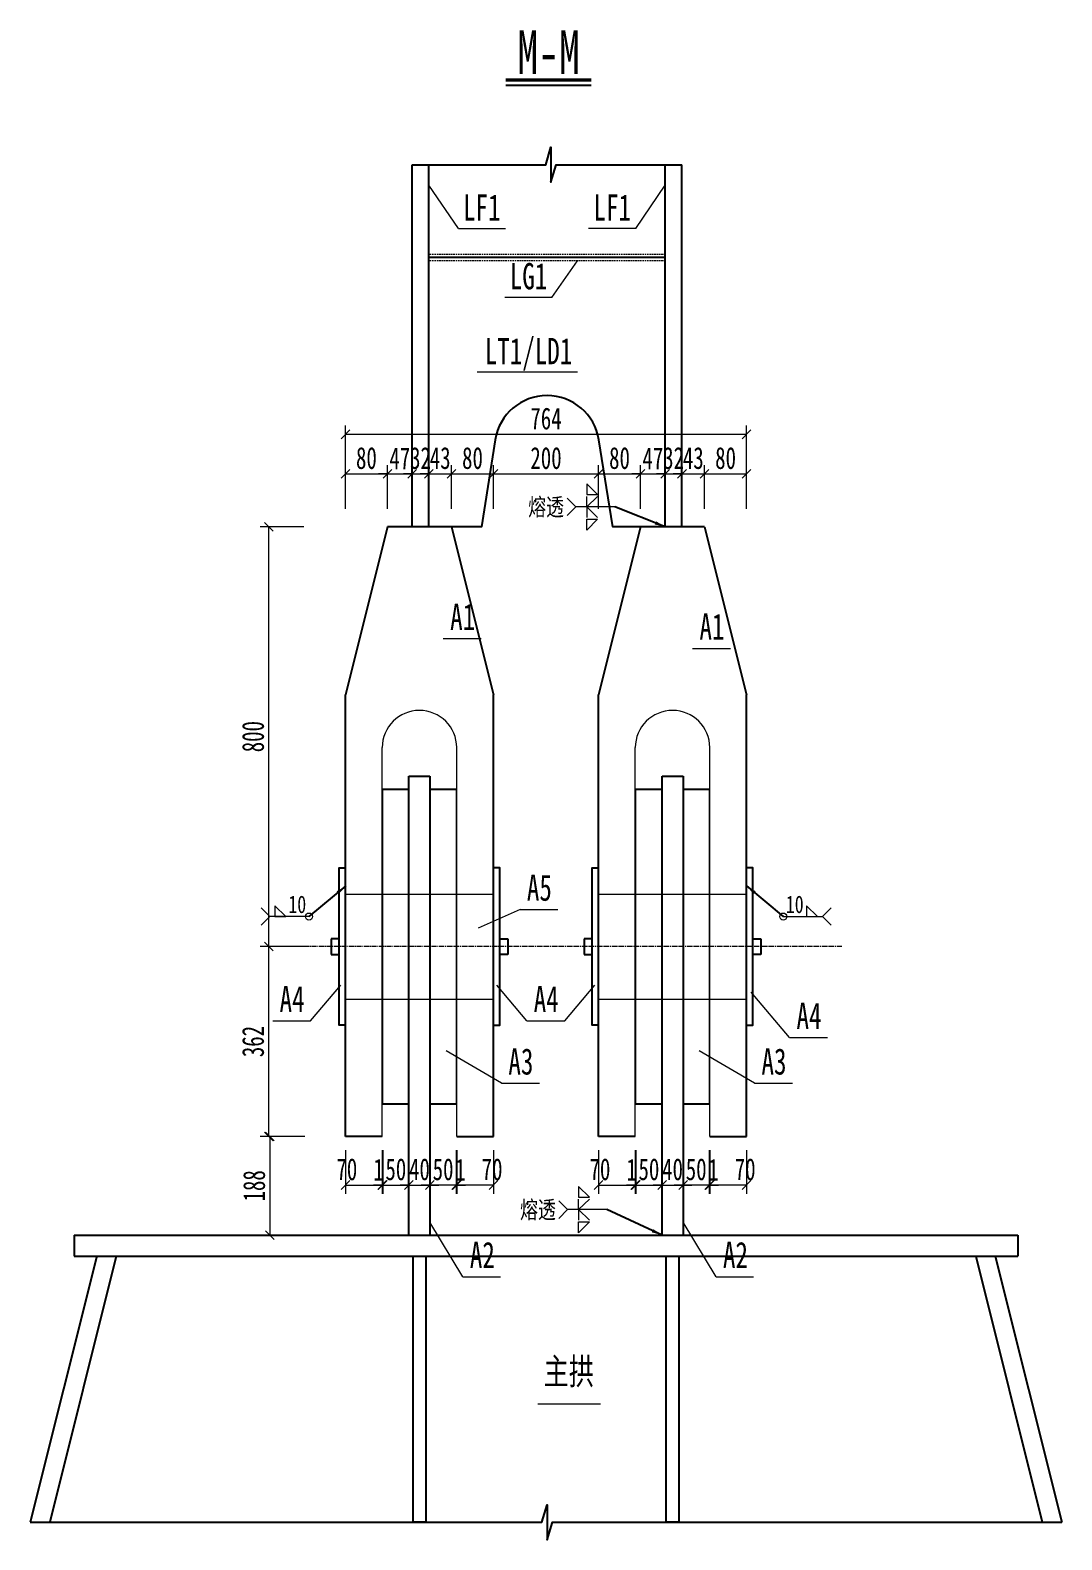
# Model space of a CAD drawing. Header units: millimetres. Extents: x -60009 to 63758, y -2164 to 95433.
# Drawn here: x 19861 to 21826, y 82159 to 85036 of the extents above; entities that cross this region are included whole.
import ezdxf
from ezdxf.enums import TextEntityAlignment as Align

# ---------------------------------------------------------------- set-up
doc = ezdxf.new("R2010")
doc.units = ezdxf.units.MM
doc.linetypes.add('CENTER2', pattern=[28.575, 19.05, -3.175, 3.175, -3.175])
doc.linetypes.add('DASHED', pattern=[0.75, 0.5, -0.25])
doc.layers.get('Defpoints').update_dxf_attribs({"color": 8})
for name, color, linetype, lineweight in [('Dim', 4, 'Continuous', 15), ('中心线', 2, 'CENTER2', 15), ('文字', 7, 'Continuous', 15), ('标注线及字体', 2, 'Continuous', 15), ('细实线', 4, 'Continuous', 15), ('虚线', 7, 'DASHED', 15), ('钢板粗线', 1, 'Continuous', 25)]:
    doc.layers.add(name, color=color, linetype=linetype, lineweight=lineweight)
doc.layers.add('Text', color=4, linetype='Continuous')
doc.styles.add('111', font='仿宋_GB2312.TTF', dxfattribs={"width": 0.7})
doc.styles.add('BM_Dim', font='仿宋_GB2312.TTF', dxfattribs={"width": 0.85})
doc.styles.add('SMEDI', font='仿宋_GB2312.TTF', dxfattribs={"width": 0.75})
doc.styles.get("Standard").update_dxf_attribs({"font": '仿宋_GB2312.TTF'})
doc.dimstyles.new('200', dxfattribs={"dimscale": 0, "dimtxt": 2.5, "dimasz": 1, "dimexe": 1, "dimexo": 1, "dimgap": 0.6, "dimtad": 1, "dimdec": 0, "dimdsep": 46, "dimtxsty": '111', "dimblk": 'OBLIQUE', "dimcen": 0, "dimclrd": 4, "dimclre": 4, "dimclrt": 4, "dimadec": 1, "dimazin": 2, "dimtfac": 1, "dimtdec": 0, "dimtix": 1, "dimtmove": 2, "dimatfit": 3, "dimfxl": 4, "dimfxlon": 1, "dimtolj": 1, "dimlwd": -1, "dimlwe": -1, "dimarcsym": 0})
doc.dimstyles.new('MSteel_1.0_1.0', dxfattribs={"dimtxt": 3, "dimasz": 1.2, "dimexe": 1, "dimexo": 1, "dimgap": 1, "dimtad": 3, "dimtoh": 1, "dimdec": 0, "dimzin": 0, "dimdsep": 46, "dimtxsty": 'Standard', "dimblk": 'ARCHTICK', "dimcen": 0.09, "dimclrd": 3, "dimclre": 3, "dimadec": 0, "dimazin": 0, "dimtfac": 1, "dimtdec": 4, "dimtofl": 0, "dimtmove": 0, "dimatfit": 3, "dimfxl": 1, "dimtolj": 1, "dimtzin": 0, "dimarcsym": 0})

# ---------------------------------------------------------------- blocks, each defined once
blk = doc.blocks.new('_Oblique')
at = {"color": 0, "linetype": 'ByBlock', "lineweight": -2}
blk.add_line((-0.5, -0.5), (0.5, 0.5), dxfattribs=at)
blk = doc.blocks.new('*D734')
at = {"layer": 'Defpoints', "color": 0, "transparency": 16777216}
for p in [(20461.7, 82927.8), (20317.8, 82739.8), (20762.2, 82739.8)]:
    blk.add_point(p, dxfattribs=at)
at = {"layer": '细实线', "color": 4, "transparency": 16777216}
for p, q in [((20384.4, 82927.8), (20301.1, 82927.8)), ((20317.8, 82927.8), (20317.8, 82739.8)), ((20384.4, 82739.8), (20301.1, 82739.8))]:
    blk.add_line(p, q, dxfattribs=at)
at = {"layer": '细实线', "color": 4, "transparency": 16777216, "xscale": 16.66666666666666, "yscale": 16.66666666666666, "zscale": 16.66666666666666}
for p, rotation in [((20317.8, 82927.8), 90), ((20317.8, 82739.8), 270)]:
    blk.add_blockref('_Oblique', p, dxfattribs=dict(at, rotation=rotation))
at = {"layer": '细实线', "color": 4, "transparency": 16777216, "insert": (20288, 82833.8), "char_height": 41.67, "attachment_point": 5, "rotation": 90, "style": '111'}
blk.add_mtext('\\A1;188', dxfattribs=at)
blk = doc.blocks.new('*D735')
at = {"layer": 'Defpoints', "color": 0, "transparency": 16777216}
for p in [(20315.7, 83289.8), (20461.7, 83289.8), (20461.7, 82927.8)]:
    blk.add_point(p, dxfattribs=at)
at = {"layer": '细实线', "color": 4, "transparency": 16777216}
for p, q in [((20382.4, 83289.8), (20299.1, 83289.8)), ((20315.7, 82927.8), (20315.7, 83289.8)), ((20382.4, 82927.8), (20299.1, 82927.8))]:
    blk.add_line(p, q, dxfattribs=at)
at = {"layer": '细实线', "color": 4, "transparency": 16777216, "xscale": 16.66666666666666, "yscale": 16.66666666666666, "zscale": 16.66666666666666}
for p, rotation in [((20315.7, 83289.8), 90), ((20315.7, 82927.8), 270)]:
    blk.add_blockref('_Oblique', p, dxfattribs=dict(at, rotation=rotation))
at = {"layer": '细实线', "color": 4, "transparency": 16777216, "insert": (20285.9, 83108.8), "char_height": 41.67, "attachment_point": 5, "rotation": 90, "style": '111'}
blk.add_mtext('\\A1;362', dxfattribs=at)
blk = doc.blocks.new('*D736')
at = {"layer": 'Defpoints', "color": 0, "transparency": 16777216}
for p in [(20315.7, 84089.8), (20541.7, 84089.8), (20461.7, 83289.8)]:
    blk.add_point(p, dxfattribs=at)
at = {"layer": '细实线', "color": 4, "transparency": 16777216}
for p, q in [((20382.4, 84089.8), (20299.1, 84089.8)), ((20315.7, 83289.8), (20315.7, 84089.8)), ((20382.4, 83289.8), (20299.1, 83289.8))]:
    blk.add_line(p, q, dxfattribs=at)
at = {"layer": '细实线', "color": 4, "transparency": 16777216, "xscale": 16.66666666666666, "yscale": 16.66666666666666, "zscale": 16.66666666666666}
for p, rotation in [((20315.7, 84089.8), 90), ((20315.7, 83289.8), 270)]:
    blk.add_blockref('_Oblique', p, dxfattribs=dict(at, rotation=rotation))
at = {"layer": '细实线', "color": 4, "transparency": 16777216, "insert": (20285.9, 83689.8), "char_height": 41.67, "attachment_point": 5, "rotation": 90, "style": '111'}
blk.add_mtext('\\A1;800', dxfattribs=at)
blk = doc.blocks.new('*D737')
at = {"layer": 'Defpoints', "color": 0, "transparency": 16777216}
for p in [(20461.7, 82927.8), (20531.7, 82927.8), (20531.7, 82835.3)]:
    blk.add_point(p, dxfattribs=at)
at = {"layer": '细实线', "color": 4, "transparency": 16777216}
for p, q in [((20461.7, 82902), (20461.7, 82818.6)), ((20531.7, 82902), (20531.7, 82818.6)), ((20461.7, 82835.3), (20531.7, 82835.3))]:
    blk.add_line(p, q, dxfattribs=at)
at = {"layer": '细实线', "color": 4, "transparency": 16777216, "xscale": 16.66666666666666, "yscale": 16.66666666666666, "zscale": 16.66666666666666, "rotation": 180}
blk.add_blockref('_Oblique', (20461.7, 82835.3), dxfattribs=at)
at = {"layer": '细实线', "color": 4, "transparency": 16777216, "xscale": 16.66666666666666, "yscale": 16.66666666666666, "zscale": 16.66666666666666}
blk.add_blockref('_Oblique', (20531.7, 82835.3), dxfattribs=at)
at = {"layer": '细实线', "color": 4, "transparency": 16777216, "insert": (20464.4, 82865.1), "char_height": 41.67, "attachment_point": 5, "style": '111'}
blk.add_mtext('\\A1;70', dxfattribs=at)
blk = doc.blocks.new('*D738')
at = {"layer": 'Defpoints', "color": 0, "transparency": 16777216}
for p in [(20531.7, 82927.8), (20532.7, 82927.8), (20532.7, 82835.3)]:
    blk.add_point(p, dxfattribs=at)
at = {"layer": '细实线', "color": 4, "transparency": 16777216}
for p, q in [((20531.7, 82902), (20531.7, 82818.6)), ((20532.7, 82902), (20532.7, 82818.6)), ((20531.7, 82835.3), (20515, 82835.3)), ((20531.7, 82835.3), (20532.7, 82835.3)), ((20532.7, 82835.3), (20549.4, 82835.3))]:
    blk.add_line(p, q, dxfattribs=at)
at = {"layer": '细实线', "color": 4, "transparency": 16777216, "xscale": 16.66666666666666, "yscale": 16.66666666666666, "zscale": 16.66666666666666}
blk.add_blockref('_Oblique', (20531.7, 82835.3), dxfattribs=at)
at = {"layer": '细实线', "color": 4, "transparency": 16777216, "xscale": 16.66666666666666, "yscale": 16.66666666666666, "zscale": 16.66666666666666, "rotation": 180}
blk.add_blockref('_Oblique', (20532.7, 82835.3), dxfattribs=at)
at = {"layer": '细实线', "color": 4, "transparency": 16777216, "insert": (20524.9, 82864.7), "char_height": 41.67, "attachment_point": 5, "style": '111'}
blk.add_mtext('\\A1;1', dxfattribs=at)
blk = doc.blocks.new('*D739')
at = {"layer": 'Defpoints', "color": 0, "transparency": 16777216}
for p in [(20582.7, 82989.8), (20532.7, 82927.8), (20582.7, 82835.3)]:
    blk.add_point(p, dxfattribs=at)
at = {"layer": '细实线', "color": 4, "transparency": 16777216}
for p, q in [((20532.7, 82902), (20532.7, 82818.6)), ((20582.7, 82902), (20582.7, 82818.6)), ((20532.7, 82835.3), (20516, 82835.3)), ((20532.7, 82835.3), (20582.7, 82835.3)), ((20582.7, 82835.3), (20599.4, 82835.3))]:
    blk.add_line(p, q, dxfattribs=at)
at = {"layer": '细实线', "color": 4, "transparency": 16777216, "xscale": 16.66666666666666, "yscale": 16.66666666666666, "zscale": 16.66666666666666}
blk.add_blockref('_Oblique', (20532.7, 82835.3), dxfattribs=at)
at = {"layer": '细实线', "color": 4, "transparency": 16777216, "xscale": 16.66666666666666, "yscale": 16.66666666666666, "zscale": 16.66666666666666, "rotation": 180}
blk.add_blockref('_Oblique', (20582.7, 82835.3), dxfattribs=at)
at = {"layer": '细实线', "color": 4, "transparency": 16777216, "insert": (20557.7, 82865.1), "char_height": 41.67, "attachment_point": 5, "style": '111'}
blk.add_mtext('\\A1;50', dxfattribs=at)
blk = doc.blocks.new('*D740')
at = {"layer": 'Defpoints', "color": 0, "transparency": 16777216}
for p in [(20622.7, 82989.8), (20582.7, 82927.8), (20622.7, 82835.3)]:
    blk.add_point(p, dxfattribs=at)
at = {"layer": '细实线', "color": 4, "transparency": 16777216}
for p, q in [((20582.7, 82902), (20582.7, 82818.6)), ((20622.7, 82902), (20622.7, 82818.6)), ((20582.7, 82835.3), (20566, 82835.3)), ((20582.7, 82835.3), (20622.7, 82835.3)), ((20622.7, 82835.3), (20639.4, 82835.3))]:
    blk.add_line(p, q, dxfattribs=at)
at = {"layer": '细实线', "color": 4, "transparency": 16777216, "xscale": 16.66666666666666, "yscale": 16.66666666666666, "zscale": 16.66666666666666}
blk.add_blockref('_Oblique', (20582.7, 82835.3), dxfattribs=at)
at = {"layer": '细实线', "color": 4, "transparency": 16777216, "xscale": 16.66666666666666, "yscale": 16.66666666666666, "zscale": 16.66666666666666, "rotation": 180}
blk.add_blockref('_Oblique', (20622.7, 82835.3), dxfattribs=at)
at = {"layer": '细实线', "color": 4, "transparency": 16777216, "insert": (20602.7, 82865.1), "char_height": 41.67, "attachment_point": 5, "style": '111'}
blk.add_mtext('\\A1;40', dxfattribs=at)
blk = doc.blocks.new('*D741')
at = {"layer": 'Defpoints', "color": 0, "transparency": 16777216}
for p in [(20673.7, 82927.8), (20743.7, 82927.8), (20673.7, 82835.3)]:
    blk.add_point(p, dxfattribs=at)
at = {"layer": '细实线', "color": 4, "transparency": 16777216}
for p, q in [((20673.7, 82902), (20673.7, 82818.6)), ((20743.7, 82902), (20743.7, 82818.6)), ((20743.7, 82835.3), (20673.7, 82835.3))]:
    blk.add_line(p, q, dxfattribs=at)
at = {"layer": '细实线', "color": 4, "transparency": 16777216, "xscale": 16.66666666666666, "yscale": 16.66666666666666, "zscale": 16.66666666666666, "rotation": 180}
blk.add_blockref('_Oblique', (20673.7, 82835.3), dxfattribs=at)
at = {"layer": '细实线', "color": 4, "transparency": 16777216, "xscale": 16.66666666666666, "yscale": 16.66666666666666, "zscale": 16.66666666666666}
blk.add_blockref('_Oblique', (20743.7, 82835.3), dxfattribs=at)
at = {"layer": '细实线', "color": 4, "transparency": 16777216, "insert": (20741, 82865.1), "char_height": 41.67, "attachment_point": 5, "style": '111'}
blk.add_mtext('\\A1;70', dxfattribs=at)
blk = doc.blocks.new('*D742')
at = {"layer": 'Defpoints', "color": 0, "transparency": 16777216}
for p in [(20672.7, 82927.8), (20673.7, 82927.8), (20672.7, 82835.3)]:
    blk.add_point(p, dxfattribs=at)
at = {"layer": '细实线', "color": 4, "transparency": 16777216}
for p, q in [((20672.7, 82902), (20672.7, 82818.6)), ((20673.7, 82902), (20673.7, 82818.6)), ((20672.7, 82835.3), (20656, 82835.3)), ((20673.7, 82835.3), (20672.7, 82835.3)), ((20673.7, 82835.3), (20690.4, 82835.3))]:
    blk.add_line(p, q, dxfattribs=at)
at = {"layer": '细实线', "color": 4, "transparency": 16777216, "xscale": 16.66666666666666, "yscale": 16.66666666666666, "zscale": 16.66666666666666}
blk.add_blockref('_Oblique', (20672.7, 82835.3), dxfattribs=at)
at = {"layer": '细实线', "color": 4, "transparency": 16777216, "xscale": 16.66666666666666, "yscale": 16.66666666666666, "zscale": 16.66666666666666, "rotation": 180}
blk.add_blockref('_Oblique', (20673.7, 82835.3), dxfattribs=at)
at = {"layer": '细实线', "color": 4, "transparency": 16777216, "insert": (20680.5, 82864.7), "char_height": 41.67, "attachment_point": 5, "style": '111'}
blk.add_mtext('\\A1;1', dxfattribs=at)
blk = doc.blocks.new('*D743')
at = {"layer": 'Defpoints', "color": 0, "transparency": 16777216}
for p in [(20622.7, 82927.8), (20672.7, 82927.8), (20622.7, 82835.3)]:
    blk.add_point(p, dxfattribs=at)
at = {"layer": '细实线', "color": 4, "transparency": 16777216}
for p, q in [((20622.7, 82902), (20622.7, 82818.6)), ((20672.7, 82902), (20672.7, 82818.6)), ((20622.7, 82835.3), (20606, 82835.3)), ((20672.7, 82835.3), (20622.7, 82835.3)), ((20672.7, 82835.3), (20689.4, 82835.3))]:
    blk.add_line(p, q, dxfattribs=at)
at = {"layer": '细实线', "color": 4, "transparency": 16777216, "xscale": 16.66666666666666, "yscale": 16.66666666666666, "zscale": 16.66666666666666}
blk.add_blockref('_Oblique', (20622.7, 82835.3), dxfattribs=at)
at = {"layer": '细实线', "color": 4, "transparency": 16777216, "xscale": 16.66666666666666, "yscale": 16.66666666666666, "zscale": 16.66666666666666, "rotation": 180}
blk.add_blockref('_Oblique', (20672.7, 82835.3), dxfattribs=at)
at = {"layer": '细实线', "color": 4, "transparency": 16777216, "insert": (20647.7, 82865.1), "char_height": 41.67, "attachment_point": 5, "style": '111'}
blk.add_mtext('\\A1;50', dxfattribs=at)
blk = doc.blocks.new('*D744')
at = {"layer": 'Defpoints', "color": 0, "transparency": 16777216}
for p in [(20943.7, 82927.8), (21013.7, 82927.8), (21013.7, 82835.3)]:
    blk.add_point(p, dxfattribs=at)
at = {"layer": '细实线', "color": 4, "transparency": 16777216}
for p, q in [((20943.7, 82902), (20943.7, 82818.6)), ((21013.7, 82902), (21013.7, 82818.6)), ((20943.7, 82835.3), (21013.7, 82835.3))]:
    blk.add_line(p, q, dxfattribs=at)
at = {"layer": '细实线', "color": 4, "transparency": 16777216, "xscale": 16.66666666666666, "yscale": 16.66666666666666, "zscale": 16.66666666666666, "rotation": 180}
blk.add_blockref('_Oblique', (20943.7, 82835.3), dxfattribs=at)
at = {"layer": '细实线', "color": 4, "transparency": 16777216, "xscale": 16.66666666666666, "yscale": 16.66666666666666, "zscale": 16.66666666666666}
blk.add_blockref('_Oblique', (21013.7, 82835.3), dxfattribs=at)
at = {"layer": '细实线', "color": 4, "transparency": 16777216, "insert": (20946.4, 82865.1), "char_height": 41.67, "attachment_point": 5, "style": '111'}
blk.add_mtext('\\A1;70', dxfattribs=at)
blk = doc.blocks.new('*D745')
at = {"layer": 'Defpoints', "color": 0, "transparency": 16777216}
for p in [(21013.7, 82927.8), (21014.7, 82927.8), (21014.7, 82835.3)]:
    blk.add_point(p, dxfattribs=at)
at = {"layer": '细实线', "color": 4, "transparency": 16777216}
for p, q in [((21013.7, 82902), (21013.7, 82818.6)), ((21014.7, 82902), (21014.7, 82818.6)), ((21013.7, 82835.3), (20997, 82835.3)), ((21013.7, 82835.3), (21014.7, 82835.3)), ((21014.7, 82835.3), (21031.4, 82835.3))]:
    blk.add_line(p, q, dxfattribs=at)
at = {"layer": '细实线', "color": 4, "transparency": 16777216, "xscale": 16.66666666666666, "yscale": 16.66666666666666, "zscale": 16.66666666666666}
blk.add_blockref('_Oblique', (21013.7, 82835.3), dxfattribs=at)
at = {"layer": '细实线', "color": 4, "transparency": 16777216, "xscale": 16.66666666666666, "yscale": 16.66666666666666, "zscale": 16.66666666666666, "rotation": 180}
blk.add_blockref('_Oblique', (21014.7, 82835.3), dxfattribs=at)
at = {"layer": '细实线', "color": 4, "transparency": 16777216, "insert": (21006.9, 82864.7), "char_height": 41.67, "attachment_point": 5, "style": '111'}
blk.add_mtext('\\A1;1', dxfattribs=at)
blk = doc.blocks.new('*D746')
at = {"layer": 'Defpoints', "color": 0, "transparency": 16777216}
for p in [(21014.7, 82927.8), (21064.7, 82927.8), (21064.7, 82835.3)]:
    blk.add_point(p, dxfattribs=at)
at = {"layer": '细实线', "color": 4, "transparency": 16777216}
for p, q in [((21014.7, 82902), (21014.7, 82818.6)), ((21064.7, 82902), (21064.7, 82818.6)), ((21014.7, 82835.3), (20998, 82835.3)), ((21014.7, 82835.3), (21064.7, 82835.3)), ((21064.7, 82835.3), (21081.4, 82835.3))]:
    blk.add_line(p, q, dxfattribs=at)
at = {"layer": '细实线', "color": 4, "transparency": 16777216, "xscale": 16.66666666666666, "yscale": 16.66666666666666, "zscale": 16.66666666666666}
blk.add_blockref('_Oblique', (21014.7, 82835.3), dxfattribs=at)
at = {"layer": '细实线', "color": 4, "transparency": 16777216, "xscale": 16.66666666666666, "yscale": 16.66666666666666, "zscale": 16.66666666666666, "rotation": 180}
blk.add_blockref('_Oblique', (21064.7, 82835.3), dxfattribs=at)
at = {"layer": '细实线', "color": 4, "transparency": 16777216, "insert": (21039.7, 82865.1), "char_height": 41.67, "attachment_point": 5, "style": '111'}
blk.add_mtext('\\A1;50', dxfattribs=at)
blk = doc.blocks.new('*D747')
at = {"layer": 'Defpoints', "color": 0, "transparency": 16777216}
for p in [(21064.7, 82927.8), (21104.7, 82927.8), (21104.7, 82835.3)]:
    blk.add_point(p, dxfattribs=at)
at = {"layer": '细实线', "color": 4, "transparency": 16777216}
for p, q in [((21064.7, 82902), (21064.7, 82818.6)), ((21104.7, 82902), (21104.7, 82818.6)), ((21064.7, 82835.3), (21048, 82835.3)), ((21064.7, 82835.3), (21104.7, 82835.3)), ((21104.7, 82835.3), (21121.4, 82835.3))]:
    blk.add_line(p, q, dxfattribs=at)
at = {"layer": '细实线', "color": 4, "transparency": 16777216, "xscale": 16.66666666666666, "yscale": 16.66666666666666, "zscale": 16.66666666666666}
blk.add_blockref('_Oblique', (21064.7, 82835.3), dxfattribs=at)
at = {"layer": '细实线', "color": 4, "transparency": 16777216, "xscale": 16.66666666666666, "yscale": 16.66666666666666, "zscale": 16.66666666666666, "rotation": 180}
blk.add_blockref('_Oblique', (21104.7, 82835.3), dxfattribs=at)
at = {"layer": '细实线', "color": 4, "transparency": 16777216, "insert": (21084.7, 82865.1), "char_height": 41.67, "attachment_point": 5, "style": '111'}
blk.add_mtext('\\A1;40', dxfattribs=at)
blk = doc.blocks.new('*D748')
at = {"layer": 'Defpoints', "color": 0, "transparency": 16777216}
for p in [(21155.7, 82927.8), (21225.7, 82927.8), (21155.7, 82835.3)]:
    blk.add_point(p, dxfattribs=at)
at = {"layer": '细实线', "color": 4, "transparency": 16777216}
for p, q in [((21155.7, 82902), (21155.7, 82818.6)), ((21225.7, 82902), (21225.7, 82818.6)), ((21225.7, 82835.3), (21155.7, 82835.3))]:
    blk.add_line(p, q, dxfattribs=at)
at = {"layer": '细实线', "color": 4, "transparency": 16777216, "xscale": 16.66666666666666, "yscale": 16.66666666666666, "zscale": 16.66666666666666, "rotation": 180}
blk.add_blockref('_Oblique', (21155.7, 82835.3), dxfattribs=at)
at = {"layer": '细实线', "color": 4, "transparency": 16777216, "xscale": 16.66666666666666, "yscale": 16.66666666666666, "zscale": 16.66666666666666}
blk.add_blockref('_Oblique', (21225.7, 82835.3), dxfattribs=at)
at = {"layer": '细实线', "color": 4, "transparency": 16777216, "insert": (21223, 82865.1), "char_height": 41.67, "attachment_point": 5, "style": '111'}
blk.add_mtext('\\A1;70', dxfattribs=at)
blk = doc.blocks.new('*D749')
at = {"layer": 'Defpoints', "color": 0, "transparency": 16777216}
for p in [(21154.7, 82927.8), (21155.7, 82927.8), (21154.7, 82835.3)]:
    blk.add_point(p, dxfattribs=at)
at = {"layer": '细实线', "color": 4, "transparency": 16777216}
for p, q in [((21154.7, 82902), (21154.7, 82818.6)), ((21155.7, 82902), (21155.7, 82818.6)), ((21154.7, 82835.3), (21138, 82835.3)), ((21155.7, 82835.3), (21154.7, 82835.3)), ((21155.7, 82835.3), (21172.4, 82835.3))]:
    blk.add_line(p, q, dxfattribs=at)
at = {"layer": '细实线', "color": 4, "transparency": 16777216, "xscale": 16.66666666666666, "yscale": 16.66666666666666, "zscale": 16.66666666666666}
blk.add_blockref('_Oblique', (21154.7, 82835.3), dxfattribs=at)
at = {"layer": '细实线', "color": 4, "transparency": 16777216, "xscale": 16.66666666666666, "yscale": 16.66666666666666, "zscale": 16.66666666666666, "rotation": 180}
blk.add_blockref('_Oblique', (21155.7, 82835.3), dxfattribs=at)
at = {"layer": '细实线', "color": 4, "transparency": 16777216, "insert": (21162.5, 82864.7), "char_height": 41.67, "attachment_point": 5, "style": '111'}
blk.add_mtext('\\A1;1', dxfattribs=at)
blk = doc.blocks.new('*D750')
at = {"layer": 'Defpoints', "color": 0, "transparency": 16777216}
for p in [(21104.7, 82927.8), (21154.7, 82927.8), (21104.7, 82835.3)]:
    blk.add_point(p, dxfattribs=at)
at = {"layer": '细实线', "color": 4, "transparency": 16777216}
for p, q in [((21104.7, 82902), (21104.7, 82818.6)), ((21154.7, 82902), (21154.7, 82818.6)), ((21104.7, 82835.3), (21088, 82835.3)), ((21154.7, 82835.3), (21104.7, 82835.3)), ((21154.7, 82835.3), (21171.4, 82835.3))]:
    blk.add_line(p, q, dxfattribs=at)
at = {"layer": '细实线', "color": 4, "transparency": 16777216, "xscale": 16.66666666666666, "yscale": 16.66666666666666, "zscale": 16.66666666666666}
blk.add_blockref('_Oblique', (21104.7, 82835.3), dxfattribs=at)
at = {"layer": '细实线', "color": 4, "transparency": 16777216, "xscale": 16.66666666666666, "yscale": 16.66666666666666, "zscale": 16.66666666666666, "rotation": 180}
blk.add_blockref('_Oblique', (21154.7, 82835.3), dxfattribs=at)
at = {"layer": '细实线', "color": 4, "transparency": 16777216, "insert": (21129.7, 82865.1), "char_height": 41.67, "attachment_point": 5, "style": '111'}
blk.add_mtext('\\A1;50', dxfattribs=at)
blk = doc.blocks.new('*D751')
at = {"layer": 'Defpoints', "color": 0, "transparency": 16777216}
for p in [(20588.7, 84190.7), (20541.7, 84089.8), (20588.7, 84089.8)]:
    blk.add_point(p, dxfattribs=at)
at = {"layer": '细实线', "color": 4, "transparency": 16777216}
for p, q in [((20541.7, 84124), (20541.7, 84207.4)), ((20588.7, 84124), (20588.7, 84207.4)), ((20541.7, 84190.7), (20525, 84190.7)), ((20541.7, 84190.7), (20588.7, 84190.7)), ((20588.7, 84190.7), (20605.4, 84190.7))]:
    blk.add_line(p, q, dxfattribs=at)
at = {"layer": '细实线', "color": 4, "transparency": 16777216, "xscale": 16.66666666666666, "yscale": 16.66666666666666, "zscale": 16.66666666666666}
blk.add_blockref('_Oblique', (20541.7, 84190.7), dxfattribs=at)
at = {"layer": '细实线', "color": 4, "transparency": 16777216, "xscale": 16.66666666666666, "yscale": 16.66666666666666, "zscale": 16.66666666666666, "rotation": 180}
blk.add_blockref('_Oblique', (20588.7, 84190.7), dxfattribs=at)
at = {"layer": '细实线', "color": 4, "transparency": 16777216, "insert": (20565.2, 84220.1), "char_height": 41.67, "attachment_point": 5, "style": '111'}
blk.add_mtext('\\A1;47', dxfattribs=at)
blk = doc.blocks.new('*D752')
at = {"layer": 'Defpoints', "color": 0, "transparency": 16777216}
for p in [(20620.7, 84190.7), (20588.7, 84089.8), (20620.7, 84089.8)]:
    blk.add_point(p, dxfattribs=at)
at = {"layer": '细实线', "color": 4, "transparency": 16777216}
for p, q in [((20588.7, 84124), (20588.7, 84207.4)), ((20620.7, 84124), (20620.7, 84207.4)), ((20588.7, 84190.7), (20572, 84190.7)), ((20588.7, 84190.7), (20620.7, 84190.7)), ((20620.7, 84190.7), (20637.4, 84190.7))]:
    blk.add_line(p, q, dxfattribs=at)
at = {"layer": '细实线', "color": 4, "transparency": 16777216, "xscale": 16.66666666666666, "yscale": 16.66666666666666, "zscale": 16.66666666666666}
blk.add_blockref('_Oblique', (20588.7, 84190.7), dxfattribs=at)
at = {"layer": '细实线', "color": 4, "transparency": 16777216, "xscale": 16.66666666666666, "yscale": 16.66666666666666, "zscale": 16.66666666666666, "rotation": 180}
blk.add_blockref('_Oblique', (20620.7, 84190.7), dxfattribs=at)
at = {"layer": '细实线', "color": 4, "transparency": 16777216, "insert": (20604.7, 84220.5), "char_height": 41.67, "attachment_point": 5, "style": '111'}
blk.add_mtext('\\A1;32', dxfattribs=at)
blk = doc.blocks.new('*D753')
at = {"layer": 'Defpoints', "color": 0, "transparency": 16777216}
for p in [(20663.7, 84190.7), (20620.7, 84089.8), (20663.7, 84089.8)]:
    blk.add_point(p, dxfattribs=at)
at = {"layer": '细实线', "color": 4, "transparency": 16777216}
for p, q in [((20620.7, 84124), (20620.7, 84207.4)), ((20663.7, 84124), (20663.7, 84207.4)), ((20620.7, 84190.7), (20604, 84190.7)), ((20620.7, 84190.7), (20663.7, 84190.7)), ((20663.7, 84190.7), (20680.4, 84190.7))]:
    blk.add_line(p, q, dxfattribs=at)
at = {"layer": '细实线', "color": 4, "transparency": 16777216, "xscale": 16.66666666666666, "yscale": 16.66666666666666, "zscale": 16.66666666666666}
blk.add_blockref('_Oblique', (20620.7, 84190.7), dxfattribs=at)
at = {"layer": '细实线', "color": 4, "transparency": 16777216, "xscale": 16.66666666666666, "yscale": 16.66666666666666, "zscale": 16.66666666666666, "rotation": 180}
blk.add_blockref('_Oblique', (20663.7, 84190.7), dxfattribs=at)
at = {"layer": '细实线', "color": 4, "transparency": 16777216, "insert": (20642.2, 84220.5), "char_height": 41.67, "attachment_point": 5, "style": '111'}
blk.add_mtext('\\A1;43', dxfattribs=at)
blk = doc.blocks.new('*D754')
at = {"layer": 'Defpoints', "color": 0, "transparency": 16777216}
for p in [(21070.7, 84190.7), (21023.7, 84089.8), (21070.7, 84089.8)]:
    blk.add_point(p, dxfattribs=at)
at = {"layer": '细实线', "color": 4, "transparency": 16777216}
for p, q in [((21023.7, 84124), (21023.7, 84207.4)), ((21070.7, 84124), (21070.7, 84207.4)), ((21023.7, 84190.7), (21007, 84190.7)), ((21023.7, 84190.7), (21070.7, 84190.7)), ((21070.7, 84190.7), (21087.4, 84190.7))]:
    blk.add_line(p, q, dxfattribs=at)
at = {"layer": '细实线', "color": 4, "transparency": 16777216, "xscale": 16.66666666666666, "yscale": 16.66666666666666, "zscale": 16.66666666666666}
blk.add_blockref('_Oblique', (21023.7, 84190.7), dxfattribs=at)
at = {"layer": '细实线', "color": 4, "transparency": 16777216, "xscale": 16.66666666666666, "yscale": 16.66666666666666, "zscale": 16.66666666666666, "rotation": 180}
blk.add_blockref('_Oblique', (21070.7, 84190.7), dxfattribs=at)
at = {"layer": '细实线', "color": 4, "transparency": 16777216, "insert": (21047.2, 84220.1), "char_height": 41.67, "attachment_point": 5, "style": '111'}
blk.add_mtext('\\A1;47', dxfattribs=at)
blk = doc.blocks.new('*D755')
at = {"layer": 'Defpoints', "color": 0, "transparency": 16777216}
for p in [(21102.7, 84190.7), (21070.7, 84089.8), (21102.7, 84089.8)]:
    blk.add_point(p, dxfattribs=at)
at = {"layer": '细实线', "color": 4, "transparency": 16777216}
for p, q in [((21070.7, 84124), (21070.7, 84207.4)), ((21102.7, 84124), (21102.7, 84207.4)), ((21070.7, 84190.7), (21054, 84190.7)), ((21070.7, 84190.7), (21102.7, 84190.7)), ((21102.7, 84190.7), (21119.4, 84190.7))]:
    blk.add_line(p, q, dxfattribs=at)
at = {"layer": '细实线', "color": 4, "transparency": 16777216, "xscale": 16.66666666666666, "yscale": 16.66666666666666, "zscale": 16.66666666666666}
blk.add_blockref('_Oblique', (21070.7, 84190.7), dxfattribs=at)
at = {"layer": '细实线', "color": 4, "transparency": 16777216, "xscale": 16.66666666666666, "yscale": 16.66666666666666, "zscale": 16.66666666666666, "rotation": 180}
blk.add_blockref('_Oblique', (21102.7, 84190.7), dxfattribs=at)
at = {"layer": '细实线', "color": 4, "transparency": 16777216, "insert": (21086.7, 84220.5), "char_height": 41.67, "attachment_point": 5, "style": '111'}
blk.add_mtext('\\A1;32', dxfattribs=at)
blk = doc.blocks.new('*D756')
at = {"layer": 'Defpoints', "color": 0, "transparency": 16777216}
for p in [(21145.7, 84190.7), (21102.7, 84089.8), (21145.7, 84089.8)]:
    blk.add_point(p, dxfattribs=at)
at = {"layer": '细实线', "color": 4, "transparency": 16777216}
for p, q in [((21102.7, 84124), (21102.7, 84207.4)), ((21145.7, 84124), (21145.7, 84207.4)), ((21102.7, 84190.7), (21086, 84190.7)), ((21102.7, 84190.7), (21145.7, 84190.7)), ((21145.7, 84190.7), (21162.4, 84190.7))]:
    blk.add_line(p, q, dxfattribs=at)
at = {"layer": '细实线', "color": 4, "transparency": 16777216, "xscale": 16.66666666666666, "yscale": 16.66666666666666, "zscale": 16.66666666666666}
blk.add_blockref('_Oblique', (21102.7, 84190.7), dxfattribs=at)
at = {"layer": '细实线', "color": 4, "transparency": 16777216, "xscale": 16.66666666666666, "yscale": 16.66666666666666, "zscale": 16.66666666666666, "rotation": 180}
blk.add_blockref('_Oblique', (21145.7, 84190.7), dxfattribs=at)
at = {"layer": '细实线', "color": 4, "transparency": 16777216, "insert": (21124.2, 84220.5), "char_height": 41.67, "attachment_point": 5, "style": '111'}
blk.add_mtext('\\A1;43', dxfattribs=at)
blk = doc.blocks.new('*D757')
at = {"layer": 'Defpoints', "color": 0, "transparency": 16777216}
for p in [(20943.7, 84190.7), (20743.7, 84089.8), (20943.7, 84089.8)]:
    blk.add_point(p, dxfattribs=at)
at = {"layer": '细实线', "color": 4, "transparency": 16777216}
for p, q in [((20743.7, 84124), (20743.7, 84207.4)), ((20943.7, 84124), (20943.7, 84207.4)), ((20743.7, 84190.7), (20943.7, 84190.7))]:
    blk.add_line(p, q, dxfattribs=at)
at = {"layer": '细实线', "color": 4, "transparency": 16777216, "xscale": 16.66666666666666, "yscale": 16.66666666666666, "zscale": 16.66666666666666, "rotation": 180}
blk.add_blockref('_Oblique', (20743.7, 84190.7), dxfattribs=at)
at = {"layer": '细实线', "color": 4, "transparency": 16777216, "xscale": 16.66666666666666, "yscale": 16.66666666666666, "zscale": 16.66666666666666}
blk.add_blockref('_Oblique', (20943.7, 84190.7), dxfattribs=at)
at = {"layer": '细实线', "color": 4, "transparency": 16777216, "insert": (20843.7, 84220.5), "char_height": 41.67, "attachment_point": 5, "style": '111'}
blk.add_mtext('\\A1;200', dxfattribs=at)
blk = doc.blocks.new('*D758')
at = {"layer": 'Defpoints', "color": 0, "transparency": 16777216}
for p in [(21225.7, 84266), (20461.7, 84089.8), (21225.7, 84089.8)]:
    blk.add_point(p, dxfattribs=at)
at = {"layer": '细实线', "color": 4, "transparency": 16777216}
for p, q in [((20461.7, 84199.4), (20461.7, 84282.7)), ((20461.7, 84266), (21225.7, 84266)), ((21225.7, 84199.4), (21225.7, 84282.7))]:
    blk.add_line(p, q, dxfattribs=at)
at = {"layer": '细实线', "color": 4, "transparency": 16777216, "xscale": 16.66666666666666, "yscale": 16.66666666666666, "zscale": 16.66666666666666, "rotation": 180}
blk.add_blockref('_Oblique', (20461.7, 84266), dxfattribs=at)
at = {"layer": '细实线', "color": 4, "transparency": 16777216, "xscale": 16.66666666666666, "yscale": 16.66666666666666, "zscale": 16.66666666666666}
blk.add_blockref('_Oblique', (21225.7, 84266), dxfattribs=at)
at = {"layer": '细实线', "color": 4, "transparency": 16777216, "insert": (20843.7, 84295.8), "char_height": 41.67, "attachment_point": 5, "style": '111'}
blk.add_mtext('\\A1;764', dxfattribs=at)
blk = doc.blocks.new('_ArchTick')
at = {"color": 0, "linetype": 'ByBlock', "const_width": 0.15}
blk.add_lwpolyline([(-0.5, -0.5), (0.5, 0.5)], dxfattribs=at)
blk = doc.blocks.new('全融透2')
at = {"layer": 'Dim'}
blk.add_line((0, 0), (-4.48, 0), dxfattribs=at)
for points in [[(-3.23, 2.65), (-3.23, 1.41), (-2, 1.41)], [(-3.23, -2.65), (-3.23, -1.41), (-2, -1.41)]]:
    blk.add_lwpolyline(points, close=True, dxfattribs=at)
for points in [[(-5.48, 1), (-4.48, 0), (-5.48, -1)], [(-2, 1.21), (-3.23, 0), (-3.23, 1.21)], [(-2, -1.21), (-3.23, 0), (-3.23, -1.21)]]:
    blk.add_lwpolyline(points, dxfattribs=at)
at = {"layer": 'Text', "style": 'SMEDI', "width": 0.75}
blk.add_text('熔透', height=2, dxfattribs=at).set_placement((-9.92, 0), align=Align.MIDDLE_LEFT)
blk = doc.blocks.new('*D728')
at = {"layer": 'Defpoints', "color": 0, "transparency": 16777216}
for p in [(20541.7, 84190.7), (20461.7, 84089.8), (20541.7, 84089.8)]:
    blk.add_point(p, dxfattribs=at)
at = {"layer": '细实线', "color": 4, "transparency": 16777216}
for p, q in [((20461.7, 84124), (20461.7, 84207.4)), ((20541.7, 84124), (20541.7, 84207.4)), ((20461.7, 84190.7), (20541.7, 84190.7))]:
    blk.add_line(p, q, dxfattribs=at)
at = {"layer": '细实线', "color": 4, "transparency": 16777216, "xscale": 16.66666666666666, "yscale": 16.66666666666666, "zscale": 16.66666666666666, "rotation": 180}
blk.add_blockref('_Oblique', (20461.7, 84190.7), dxfattribs=at)
at = {"layer": '细实线', "color": 4, "transparency": 16777216, "xscale": 16.66666666666666, "yscale": 16.66666666666666, "zscale": 16.66666666666666}
blk.add_blockref('_Oblique', (20541.7, 84190.7), dxfattribs=at)
at = {"layer": '细实线', "color": 4, "transparency": 16777216, "insert": (20501.7, 84220.5), "char_height": 41.67, "attachment_point": 5, "style": '111'}
blk.add_mtext('\\A1;80', dxfattribs=at)
blk = doc.blocks.new('*D729')
at = {"layer": 'Defpoints', "color": 0, "transparency": 16777216}
for p in [(20743.7, 84190.7), (20663.7, 84089.8), (20743.7, 84089.8)]:
    blk.add_point(p, dxfattribs=at)
at = {"layer": '细实线', "color": 4, "transparency": 16777216}
for p, q in [((20663.7, 84124), (20663.7, 84207.4)), ((20743.7, 84124), (20743.7, 84207.4)), ((20663.7, 84190.7), (20743.7, 84190.7))]:
    blk.add_line(p, q, dxfattribs=at)
at = {"layer": '细实线', "color": 4, "transparency": 16777216, "xscale": 16.66666666666666, "yscale": 16.66666666666666, "zscale": 16.66666666666666, "rotation": 180}
blk.add_blockref('_Oblique', (20663.7, 84190.7), dxfattribs=at)
at = {"layer": '细实线', "color": 4, "transparency": 16777216, "xscale": 16.66666666666666, "yscale": 16.66666666666666, "zscale": 16.66666666666666}
blk.add_blockref('_Oblique', (20743.7, 84190.7), dxfattribs=at)
at = {"layer": '细实线', "color": 4, "transparency": 16777216, "insert": (20703.7, 84220.5), "char_height": 41.67, "attachment_point": 5, "style": '111'}
blk.add_mtext('\\A1;80', dxfattribs=at)
blk = doc.blocks.new('*D730')
at = {"layer": 'Defpoints', "color": 0, "transparency": 16777216}
for p in [(21023.7, 84190.7), (20943.7, 84089.8), (21023.7, 84089.8)]:
    blk.add_point(p, dxfattribs=at)
at = {"layer": '细实线', "color": 4, "transparency": 16777216}
for p, q in [((20943.7, 84124), (20943.7, 84207.4)), ((21023.7, 84124), (21023.7, 84207.4)), ((20943.7, 84190.7), (21023.7, 84190.7))]:
    blk.add_line(p, q, dxfattribs=at)
at = {"layer": '细实线', "color": 4, "transparency": 16777216, "xscale": 16.66666666666666, "yscale": 16.66666666666666, "zscale": 16.66666666666666, "rotation": 180}
blk.add_blockref('_Oblique', (20943.7, 84190.7), dxfattribs=at)
at = {"layer": '细实线', "color": 4, "transparency": 16777216, "xscale": 16.66666666666666, "yscale": 16.66666666666666, "zscale": 16.66666666666666}
blk.add_blockref('_Oblique', (21023.7, 84190.7), dxfattribs=at)
at = {"layer": '细实线', "color": 4, "transparency": 16777216, "insert": (20983.7, 84220.5), "char_height": 41.67, "attachment_point": 5, "style": '111'}
blk.add_mtext('\\A1;80', dxfattribs=at)
blk = doc.blocks.new('*D731')
at = {"layer": 'Defpoints', "color": 0, "transparency": 16777216}
for p in [(21225.7, 84190.7), (21145.7, 84089.8), (21225.7, 84089.8)]:
    blk.add_point(p, dxfattribs=at)
at = {"layer": '细实线', "color": 4, "transparency": 16777216}
for p, q in [((21145.7, 84124), (21145.7, 84207.4)), ((21225.7, 84124), (21225.7, 84207.4)), ((21145.7, 84190.7), (21225.7, 84190.7))]:
    blk.add_line(p, q, dxfattribs=at)
at = {"layer": '细实线', "color": 4, "transparency": 16777216, "xscale": 16.66666666666666, "yscale": 16.66666666666666, "zscale": 16.66666666666666, "rotation": 180}
blk.add_blockref('_Oblique', (21145.7, 84190.7), dxfattribs=at)
at = {"layer": '细实线', "color": 4, "transparency": 16777216, "xscale": 16.66666666666666, "yscale": 16.66666666666666, "zscale": 16.66666666666666}
blk.add_blockref('_Oblique', (21225.7, 84190.7), dxfattribs=at)
at = {"layer": '细实线', "color": 4, "transparency": 16777216, "insert": (21185.7, 84220.5), "char_height": 41.67, "attachment_point": 5, "style": '111'}
blk.add_mtext('\\A1;80', dxfattribs=at)

msp = doc.modelspace()

# ---------------------------------------------------------------- linework, layer by layer
at = {"color": 4}
msp.add_line((20767, 84931.2), (20929.8, 84931.2), dxfattribs=at)
at = {"color": 6, "const_width": 6}
msp.add_lwpolyline([(20767, 84941.2), (20929.8, 84941.2)], dxfattribs=at)
at = {"color": 4}
msp.add_lwpolyline([(20588.7, 84779.8), (20843.1, 84779.8), (20853.1, 84813.1), (20853.1, 84746.5), (20863.1, 84779.8), (20876.5, 84779.8), (21102.7, 84779.8)], dxfattribs=at)
at = {"layer": 'Defpoints'}
msp.add_line((21070.7, 84602.8), (20620.7, 84602.8), dxfattribs=at)
at = {"layer": 'Dim'}
for p, q in [((20392.3, 83347), (20317.7, 83347)), ((21295.6, 83347), (21370.3, 83347))]:
    msp.add_line(p, q, dxfattribs=at)
for points in [[(20301, 83363.6), (20317.7, 83347), (20301, 83330.3)], [(21386.9, 83363.6), (21370.3, 83347), (21386.9, 83330.3)]]:
    msp.add_lwpolyline(points, dxfattribs=at)
for points in [[(20327.5, 83367.5), (20327.5, 83347), (20348, 83347)], [(21339.9, 83367.5), (21339.9, 83347), (21360.5, 83347)]]:
    msp.add_lwpolyline(points, close=True, dxfattribs=at)
for centre in [(20392.3, 83347), (21295.6, 83347)]:
    msp.add_circle(centre, 6.71, dxfattribs=at)
at = {"layer": '中心线', "ltscale": 0.5}
msp.add_line((21407, 83289.8), (20365.2, 83289.8), dxfattribs=at)
at = {"layer": '细实线'}
for p, q in [((20676.9, 84657.9), (20620.7, 84741)), ((21014.5, 84657.9), (21070.7, 84741)), ((20676.9, 84657.9), (20766.7, 84657.9)), ((21014.5, 84657.9), (20924.7, 84657.9)), ((20855, 84526.9), (20903.7, 84596.8)), ((20855, 84526.9), (20765.1, 84526.9)), ((20904, 84384.2), (20712.9, 84384.2)), ((20648.1, 83876.6), (20720.4, 83876.6)), ((21122.9, 83857.9), (21195.2, 83857.9)), ((20531.7, 82927.8), (20531.7, 83668.8)), ((20673.7, 82927.8), (20673.7, 83668.8)), ((21013.7, 82927.8), (21013.7, 83668.8)), ((21155.7, 82927.8), (21155.7, 83668.8)), ((20532.7, 82989.8), (20532.7, 83589.8)), ((20672.7, 83589.8), (20672.7, 82989.8)), ((21014.7, 82989.8), (21014.7, 83589.8)), ((21154.7, 83589.8), (21154.7, 82989.8)), ((20794.2, 83360.4), (20714.2, 83324.5)), ((20794.2, 83360.4), (20866.5, 83360.4)), ((20395.5, 83148.2), (20452.7, 83215.9)), ((20807.2, 83148.2), (20750.1, 83215.9)), ((20879.5, 83148.2), (20936.7, 83215.9)), ((21307.7, 83116.2), (21234.4, 83203.1)), ((20323.2, 83148.2), (20395.5, 83148.2)), ((20807.2, 83148.2), (20879.5, 83148.2)), ((21307.7, 83116.2), (21380, 83116.2)), ((20759, 83029.3), (20653.6, 83090.9)), ((21241, 83029.3), (21135.6, 83090.9)), ((20759, 83029.3), (20831.3, 83029.3)), ((21241, 83029.3), (21313.3, 83029.3)), ((20685.6, 82660.6), (20622.7, 82764.7)), ((21167.6, 82660.6), (21104.7, 82764.7)), ((20685.6, 82660.6), (20757, 82660.6)), ((21167.6, 82660.6), (21239, 82660.6)), ((20828.1, 82418.3), (20947.5, 82418.3))]:
    msp.add_line(p, q, dxfattribs=at)
for centre in [(20602.7, 83668.8), (21084.7, 83668.8)]:
    msp.add_arc(centre, 71, 0, 180, dxfattribs=at)
at = {"layer": '虚线', "ltscale": 6}
for p, q in [((21070.7, 84608.8), (20620.7, 84608.8)), ((21070.7, 84596.8), (20620.7, 84596.8))]:
    msp.add_line(p, q, dxfattribs=at)
at = {"layer": '虚线', "ltscale": 2}
for p, q in [((20462.7, 83389.8), (20742.7, 83389.8)), ((20944.7, 83389.8), (21224.7, 83389.8)), ((20462.7, 83189.8), (20742.7, 83189.8)), ((20944.7, 83189.8), (21224.7, 83189.8))]:
    msp.add_line(p, q, dxfattribs=at)
at = {"layer": '钢板粗线'}
for p, q in [((20588.7, 84089.8), (20588.7, 84779.8)), ((20620.7, 84089.8), (20620.7, 84779.8)), ((21070.7, 84089.8), (21070.7, 84779.8)), ((21102.7, 84089.8), (21102.7, 84779.8)), ((20541.7, 84089.8), (20461.7, 83769.8)), ((20663.7, 84089.8), (20541.7, 84089.8)), ((20663.7, 84089.8), (20743.7, 83769.8)), ((21023.7, 84089.8), (20943.7, 83769.8)), ((21145.7, 84089.8), (21023.7, 84089.8)), ((21145.7, 84089.8), (21225.7, 83769.8)), ((20461.7, 82927.8), (20461.7, 83769.8)), ((20743.7, 82927.8), (20743.7, 83769.8)), ((20943.7, 82927.8), (20943.7, 83769.8)), ((21225.7, 82927.8), (21225.7, 83769.8)), ((20582.7, 82739.8), (20582.7, 83614.8)), ((20582.7, 83614.8), (20622.7, 83614.8)), ((20622.7, 83614.8), (20622.7, 82739.8)), ((21064.7, 82739.8), (21064.7, 83614.8)), ((21064.7, 83614.8), (21104.7, 83614.8)), ((21104.7, 83614.8), (21104.7, 82739.8)), ((20532.7, 83589.8), (20582.7, 83589.8)), ((20622.7, 83589.8), (20672.7, 83589.8)), ((21014.7, 83589.8), (21064.7, 83589.8)), ((21104.7, 83589.8), (21154.7, 83589.8)), ((20449.7, 83304.8), (20434.7, 83304.8)), ((20434.7, 83304.8), (20434.7, 83274.8)), ((20755.7, 83304.8), (20770.7, 83304.8)), ((20770.7, 83304.8), (20770.7, 83274.8)), ((20931.7, 83304.8), (20916.7, 83304.8)), ((20916.7, 83304.8), (20916.7, 83274.8)), ((21237.7, 83304.8), (21252.7, 83304.8)), ((21252.7, 83304.8), (21252.7, 83274.8)), ((20434.7, 83274.8), (20449.7, 83274.8)), ((20770.7, 83274.8), (20755.7, 83274.8)), ((20916.7, 83274.8), (20931.7, 83274.8)), ((21252.7, 83274.8), (21237.7, 83274.8)), ((20532.7, 82989.8), (20582.7, 82989.8)), ((20622.7, 82989.8), (20672.7, 82989.8)), ((21014.7, 82989.8), (21064.7, 82989.8)), ((21104.7, 82989.8), (21154.7, 82989.8)), ((20531.7, 82927.8), (20461.7, 82927.8)), ((20673.7, 82927.8), (20743.7, 82927.8)), ((21013.7, 82927.8), (20943.7, 82927.8)), ((21155.7, 82927.8), (21225.7, 82927.8))]:
    msp.add_line(p, q, dxfattribs=at)
at = {"layer": '钢板粗线', "color": 8, "ltscale": 0.15}
for p, q in [((19945.3, 82739.8), (21742.1, 82739.8)), ((19945.3, 82739.8), (19945.3, 82699.8)), ((21742.1, 82739.8), (21742.1, 82699.8)), ((19988.2, 82699.8), (19861.4, 82192.5)), ((20025.3, 82699.8), (19898.5, 82192.5)), ((19945.3, 82699.8), (21742.1, 82699.8)), ((21662.1, 82699.8), (21788.9, 82192.5)), ((21699.2, 82699.8), (21826, 82192.5))]:
    msp.add_line(p, q, dxfattribs=at)
at = {"layer": '钢板粗线'}
msp.add_lwpolyline([(21070.7, 84089.8), (20970.7, 84089.8), (20944.5, 84255.4, 0.854102), (20746.9, 84255.4), (20720.7, 84089.8), (20620.7, 84089.8)], format="xyb", dxfattribs=at)
for points in [[(20461.7, 83139.8), (20449.7, 83139.8), (20449.7, 83439.8), (20461.7, 83439.8)], [(20743.7, 83139.8), (20755.7, 83139.8), (20755.7, 83439.8), (20743.7, 83439.8)], [(20943.7, 83139.8), (20931.7, 83139.8), (20931.7, 83439.8), (20943.7, 83439.8)], [(21225.7, 83139.8), (21237.7, 83139.8), (21237.7, 83439.8), (21225.7, 83439.8)]]:
    msp.add_lwpolyline(points, dxfattribs=at)
at = {"layer": '钢板粗线', "color": 8, "ltscale": 0.15}
for points in [[(20590.7, 82699.8), (20614.7, 82699.8), (20614.7, 82192.5), (20590.7, 82192.5)], [(21072.7, 82699.8), (21096.7, 82699.8), (21096.7, 82192.5), (21072.7, 82192.5)]]:
    msp.add_lwpolyline(points, close=True, dxfattribs=at)
msp.add_lwpolyline([(19861.4, 82192.5), (20835.9, 82192.5), (20845.9, 82225.9), (20845.9, 82159.2), (20855.9, 82192.5), (20869.2, 82192.5), (21826, 82192.5)], dxfattribs=at)

# ---------------------------------------------------------------- block references
at = {"layer": '细实线', "xscale": 16.66666666666666, "yscale": 16.66666666666666, "zscale": 16.66666666666666}
for p in [(20975.1, 84127.6), (20959.6, 82788.4)]:
    msp.add_blockref('全融透2', p, dxfattribs=at)

# ---------------------------------------------------------------- texts
at = {"layer": 'Text', "style": 'SMEDI', "width": 0.75}
for p in [(20353, 83370.3), (21300.4, 83370.3)]:
    msp.add_text('10', height=33.33, dxfattribs=at).set_placement(p, align=Align.MIDDLE_LEFT)
at = {"layer": '文字', "style": 'BM_Dim', "width": 0.7}
for s, p in [('LF1', (20721.5, 84658.3)), ('LF1', (20969.9, 84658.3)), ('LG1', (20810.4, 84527.3)), ('LT1/LD1', (20810.4, 84384.5)), ('A1', (20685, 83878.1)), ('A1', (21159.8, 83859.5)), ('A5', (20831.1, 83362)), ('A4', (20360.1, 83149.8)), ('A4', (20844.1, 83149.8)), ('A4', (21344.6, 83117.8)), ('A3', (20795.9, 83030.8)), ('A3', (21277.9, 83030.8)), ('A2', (20722.5, 82662.1)), ('A2', (21204.5, 82662.1)), ('主拱', (20887.1, 82440.2))]:
    msp.add_text(s, height=50, dxfattribs=at).set_placement(p, align=Align.BOTTOM_CENTER)
at = {"layer": '标注线及字体', "color": 0, "style": '111', "width": 0.7}
msp.add_text('M-M', height=83.33, dxfattribs=at).set_placement((20848.7, 84994.4), align=Align.MIDDLE)

# ---------------------------------------------------------------- dimensions: what is measured, and where the dimension line sits
at = {"layer": '细实线'}
for base, p1, p2, picture, middle in [((21225.7, 84266), (20461.7, 84089.8), (21225.7, 84089.8), '*D758', (20843.7, 84295.8)), ((20541.7, 84190.7), (20461.7, 84089.8), (20541.7, 84089.8), '*D728', (20501.7, 84220.5)), ((20588.7, 84190.7), (20541.7, 84089.8), (20588.7, 84089.8), '*D751', (20565.2, 84220.1)), ((20620.7, 84190.7), (20588.7, 84089.8), (20620.7, 84089.8), '*D752', (20604.7, 84220.5)), ((20663.7, 84190.7), (20620.7, 84089.8), (20663.7, 84089.8), '*D753', (20642.2, 84220.5)), ((20743.7, 84190.7), (20663.7, 84089.8), (20743.7, 84089.8), '*D729', (20703.7, 84220.5)), ((20943.7, 84190.7), (20743.7, 84089.8), (20943.7, 84089.8), '*D757', (20843.7, 84220.5)), ((21023.7, 84190.7), (20943.7, 84089.8), (21023.7, 84089.8), '*D730', (20983.7, 84220.5)), ((21070.7, 84190.7), (21023.7, 84089.8), (21070.7, 84089.8), '*D754', (21047.2, 84220.1)), ((21102.7, 84190.7), (21070.7, 84089.8), (21102.7, 84089.8), '*D755', (21086.7, 84220.5)), ((21145.7, 84190.7), (21102.7, 84089.8), (21145.7, 84089.8), '*D756', (21124.2, 84220.5)), ((21225.7, 84190.7), (21145.7, 84089.8), (21225.7, 84089.8), '*D731', (21185.7, 84220.5)), ((20582.7, 82835.3), (20532.7, 82927.8), (20582.7, 82989.8), '*D739', (20557.7, 82865.1)), ((20622.7, 82835.3), (20582.7, 82927.8), (20622.7, 82989.8), '*D740', (20602.7, 82865.1)), ((21064.7, 82835.3), (21014.7, 82927.8), (21064.7, 82927.8), '*D746', (21039.7, 82865.1)), ((21104.7, 82835.3), (21064.7, 82927.8), (21104.7, 82927.8), '*D747', (21084.7, 82865.1))]:
    dim = msp.add_linear_dim(base=base, p1=p1, p2=p2, dimstyle='200', override={"dimscale": 16.666667, "dimblk": 'Oblique'}, dxfattribs=at)
    dim.commit()
    dim.dimension.update_dxf_attribs({"geometry": picture, "text_midpoint": middle})
for base, p1, p2, angle, picture, middle in [((20315.7, 84089.8), (20461.7, 83289.8), (20541.7, 84089.8), 90, '*D736', (20285.9, 83689.8)), ((20315.7, 83289.8), (20461.7, 82927.8), (20461.7, 83289.8), 90, '*D735', (20285.9, 83108.8)), ((20317.8, 82739.8), (20461.7, 82927.8), (20762.2, 82739.8), 90, '*D734', (20288, 82833.8)), ((20622.7, 82835.3), (20672.7, 82927.8), (20622.7, 82927.8), 180, '*D743', (20647.7, 82865.1)), ((21104.7, 82835.3), (21154.7, 82927.8), (21104.7, 82927.8), 180, '*D750', (21129.7, 82865.1))]:
    dim = msp.add_linear_dim(base=base, p1=p1, p2=p2, angle=angle, dimstyle='200', override={"dimscale": 16.666667, "dimblk": 'Oblique'}, dxfattribs=at)
    dim.commit()
    dim.dimension.update_dxf_attribs({"geometry": picture, "text_midpoint": middle})
for base, p1, p2, picture, middle in [((20531.7, 82835.3), (20461.7, 82927.8), (20531.7, 82927.8), '*D737', (20464.4, 82865.1)), ((20532.7, 82835.3), (20531.7, 82927.8), (20532.7, 82927.8), '*D738', (20524.9, 82864.7)), ((21013.7, 82835.3), (20943.7, 82927.8), (21013.7, 82927.8), '*D744', (20946.4, 82865.1)), ((21014.7, 82835.3), (21013.7, 82927.8), (21014.7, 82927.8), '*D745', (21006.9, 82864.7))]:
    dim = msp.add_linear_dim(base=base, p1=p1, p2=p2, dimstyle='200', override={"dimscale": 16.666667, "dimblk": 'Oblique'}, dxfattribs=at)
    dim.commit()
    dim.dimension.update_dxf_attribs({"geometry": picture, "text_midpoint": middle, "dimtype": 160})
for base, p1, p2, picture, middle in [((20672.7, 82835.3), (20673.7, 82927.8), (20672.7, 82927.8), '*D742', (20680.5, 82864.7)), ((20673.7, 82835.3), (20743.7, 82927.8), (20673.7, 82927.8), '*D741', (20741, 82865.1)), ((21154.7, 82835.3), (21155.7, 82927.8), (21154.7, 82927.8), '*D749', (21162.5, 82864.7)), ((21155.7, 82835.3), (21225.7, 82927.8), (21155.7, 82927.8), '*D748', (21223, 82865.1))]:
    dim = msp.add_linear_dim(base=base, p1=p1, p2=p2, angle=180, dimstyle='200', override={"dimscale": 16.666667, "dimblk": 'Oblique'}, dxfattribs=at)
    dim.commit()
    dim.dimension.update_dxf_attribs({"geometry": picture, "text_midpoint": middle, "dimtype": 160})

# ---------------------------------------------------------------- leaders
at = {"layer": 'Dim'}
for points in [[(21070.7, 84089.8), (20975.1, 84127.6)], [(20462.3, 83405.2), (20392.3, 83347)], [(21225.7, 83405.2), (21295.6, 83347)], [(21064.7, 82739.8), (20959.6, 82788.4)]]:
    msp.add_leader(points, dimstyle='MSteel_1.0_1.0', override={"dimscale": 16.666667, "dimclrd": 256}, dxfattribs=at)

doc.saveas('drawing.dxf')
